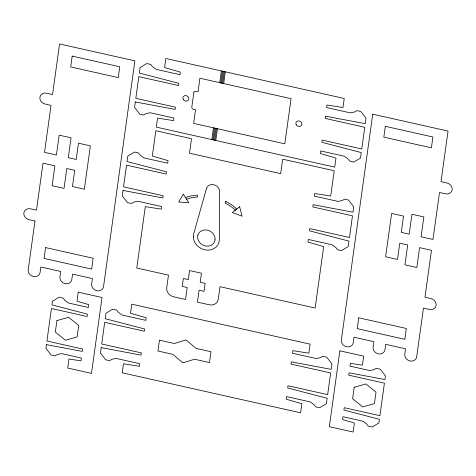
<?xml version="1.0" encoding="UTF-8"?>
<svg xmlns="http://www.w3.org/2000/svg" width="476" height="476" viewBox="0 0 476 476"><rect width="100%" height="100%" fill="white"/><g stroke="black" fill="none" stroke-linecap="round" stroke-linejoin="round"><path stroke-width="0.71" d="M193.315 236.346L193.417 235.126A13.643 11.906 29.1 0 1 193.768 233.514L206.501 188.377M215.081 239.148L214.855 240.767A8.984 7.848 29.1 0 1 206.132 246.086L204.359 245.693A8.984 7.848 29.1 0 1 197.617 236.899L197.82 235.281M211.832 139.575L213.462 127.83M219.733 82.669L221.364 70.93M212.826 139.795L214.456 128.056M220.727 82.895L222.357 71.15M213.813 140.015L215.444 128.276M221.715 83.116L223.345 71.376M214.807 140.241L216.437 128.496M222.708 83.336L224.339 71.596M215.795 140.462L217.425 128.722M223.696 83.562L225.326 71.817M185.539 197.582L188.442 196.564A32.874 28.697 29.1 0 1 191.209 195.874L197.225 195.112L197.617 196.969L191.947 197.665A29.78 25.996 29.1 0 0 189.353 198.302L186.598 199.26M193.351 236.352A13.382 11.686 29.1 0 0 203.419 249.442L206.031 250.037A13.382 11.686 29.1 0 0 219.014 242.105L219.353 239.862L219.573 191.221A6.848 5.98 29.1 0 0 213.7 184.712A6.848 5.98 29.1 0 0 206.507 188.377M197.837 235.299A8.984 7.848 29.1 0 1 206.554 229.985L208.315 230.354A8.984 7.848 29.1 0 1 215.075 239.166M34.986 220.989L28.215 269.767A6.17 5.385 29.1 0 0 33.409 276.52A6.17 5.385 29.1 0 0 40.103 272.433L40.859 267.012L60.678 271.457L59.922 276.877A6.17 5.385 29.1 0 0 65.117 283.631A6.17 5.385 29.1 0 0 71.817 279.543L72.566 274.122L92.392 278.567L91.636 283.988A6.17 5.385 29.1 0 0 96.83 290.741A6.17 5.385 29.1 0 0 103.53 286.653L134.886 60.851L59.571 43.959L52.544 94.54L46.6 93.207A6.17 5.385 29.1 0 0 39.901 97.294A6.17 5.385 29.1 0 0 45.095 104.048L51.039 105.38L44.518 152.344L56.412 155.015L59.167 135.142L71.061 137.808L68.3 157.681L76.231 159.46L78.486 143.199L90.38 145.864L84.359 189.222L72.465 186.556L74.726 170.295L66.795 168.516L64.04 188.389L52.146 185.723L54.907 165.85L43.013 163.185L36.491 210.154L30.547 208.821A6.17 5.385 29.1 0 0 23.848 212.903A6.17 5.385 29.1 0 0 29.042 219.656L34.986 220.989M45.601 247.585L44.095 258.426L91.66 269.089L93.165 258.254L45.601 247.585M72.191 56.103L70.686 66.943L118.25 77.612L119.756 66.771L72.191 56.103M46.428 344.63L45.928 348.248L51.122 354.995L55.085 355.887L57.316 354.525L61.529 353.608L81.348 358.053L80.956 360.891L68.96 358.999L67.705 368.037L91.487 373.374L102.025 297.5L78.237 292.169L76.987 301.189L88.768 304.634L88.375 307.472L68.556 303.028L64.843 300.332L63.112 298.083L59.149 297.191L52.449 301.278L51.949 304.89L87.447 314.142L87.12 316.504L51.444 308.502L46.928 341.018L82.604 349.021L82.277 351.383L46.428 344.63M56.918 320.592L55.329 332.064L65.432 340.245L77.13 336.948L78.724 325.477L68.615 317.296L56.918 320.592M101.198 347.611L100.442 353.025L105.636 359.779L109.599 360.671L111.83 359.309L116.049 358.392L139.831 363.723L139.474 366.306L123.474 363.783L122.219 372.803L300.6 412.805L301.855 403.761L286.141 399.174L286.498 396.597L310.287 401.928L313.999 404.624L315.731 406.873L319.693 407.765L326.393 403.678L327.143 398.257L287.694 387.982L288.004 385.756L327.643 394.646L330.653 372.97L291.014 364.08L291.324 361.855L331.159 369.358L331.909 363.938L326.714 357.184L322.752 356.292L320.521 357.654L316.302 358.577L292.52 353.24L292.877 350.657L308.876 353.186L310.132 344.16L131.751 304.158L130.495 313.202L146.209 317.789L145.852 320.372L122.07 315.035L118.357 312.339L116.626 310.09L112.657 309.198L105.964 313.285L105.208 318.706L144.656 328.981L144.347 331.207L104.708 322.317L101.697 343.993L141.336 352.883L141.027 355.108L101.198 347.611M123.016 190.448L122.267 195.868L127.461 202.621L131.424 203.508L133.655 202.145L137.873 201.229L161.656 206.566L161.299 209.142L145.299 206.62L136.773 268.03L168.48 275.14L166.725 287.79A8.229 7.182 29.1 0 0 173.651 296.792L185.545 299.458L187.199 287.534L182.243 286.421L183.349 278.478L188.3 279.585L189.555 270.552L201.449 273.218L200.194 282.256L205.15 283.363L204.043 291.312L199.087 290.199L197.433 302.123L209.327 304.789A8.229 7.182 29.1 0 0 218.258 299.344L220.013 286.695L315.148 308.031L323.674 246.622L307.966 242.034L308.323 239.452L332.105 244.789L335.818 247.484L337.549 249.733L341.512 250.62L348.212 246.538L348.967 241.118L309.519 230.836L309.828 228.617L349.467 237.506L352.478 215.824L312.839 206.935L313.148 204.716L352.978 212.213L353.733 206.792L348.539 200.039L344.576 199.152L342.339 200.515L338.127 201.431L314.344 196.1L314.701 193.518L330.701 196.041L334.212 170.741L282.679 159.186L280.673 173.639L189.502 153.195L191.513 138.742L155.836 130.739L152.32 156.039L168.034 160.626L167.677 163.208L143.895 157.877L140.176 155.182L138.451 152.927L134.482 152.04L127.788 156.128L127.032 161.548L166.481 171.824L166.172 174.049L126.533 165.16L123.522 186.836L163.161 195.725L162.851 197.951L123.016 190.448M135.309 101.935L134.559 107.35L139.754 114.103L143.716 114.996L145.948 113.633L150.166 112.717L173.948 118.048L173.591 120.63L157.592 118.108L156.336 127.128L334.717 167.13L335.973 158.086L320.259 153.498L320.616 150.922L344.398 156.253L348.111 158.948L349.842 161.197L353.811 162.09L360.505 158.002L361.26 152.582L321.812 142.306L322.121 140.081L361.76 148.97L364.771 127.294L325.132 118.405L325.441 116.18L365.27 123.683L366.026 118.262L360.832 111.509L356.869 110.616L354.638 111.979L350.419 112.901L326.637 107.564L326.994 104.988L342.994 107.511L344.249 98.484L165.868 58.483L164.613 67.527L180.327 72.114L179.97 74.696L156.182 69.359L152.469 66.664L150.737 64.415L146.775 63.528L140.075 67.61L139.325 73.03L178.774 83.312L178.464 85.531L138.825 76.642L135.815 98.318L175.454 107.207L175.144 109.432L135.309 101.935M159.448 340.173L157.949 351.014L172.812 354.346L182.873 362.843L194.613 359.237L209.476 362.569L210.981 351.728L196.118 348.396L186.056 339.9L174.317 343.505L159.448 340.173M193.815 92.689L191.81 107.142A2.059 1.797 29.1 0 0 193.542 109.397L195.523 109.837L193.643 123.385L284.815 143.829L291.086 98.669L199.914 78.225L198.034 91.773L196.052 91.332A2.059 1.797 29.1 0 0 193.815 92.689M339.858 350.836L329.327 426.704L353.109 432.041L354.364 422.997L342.577 419.558L342.976 416.72L362.795 421.165L366.508 423.86L368.24 426.109L372.202 426.996L378.902 422.914L379.402 419.302L343.898 410.05L344.225 407.688L379.902 415.685L384.418 383.168L348.741 375.171L349.069 372.809L384.917 379.556L385.423 375.945L380.229 369.192L376.266 368.305L374.029 369.668L369.816 370.584L349.997 366.139L350.39 363.301L362.391 365.193L363.646 356.167L339.858 350.836M372.72 114.186L341.363 339.989A6.17 5.385 29.1 0 0 346.558 346.742A6.17 5.385 29.1 0 0 353.257 342.655L354.013 337.234L373.833 341.679L373.077 347.099A6.17 5.385 29.1 0 0 378.271 353.852A6.17 5.385 29.1 0 0 384.971 349.765L385.721 344.344L405.54 348.789L404.79 354.209A6.17 5.385 29.1 0 0 409.985 360.963A6.17 5.385 29.1 0 0 416.678 356.875L423.456 308.103L429.4 309.436A6.17 5.385 29.1 0 0 436.099 305.354A6.17 5.385 29.1 0 0 430.905 298.601L424.961 297.268L431.482 250.299L419.588 247.633L416.833 267.5L404.939 264.834L407.7 244.961L399.769 243.188L397.514 259.444L385.62 256.778L391.641 213.421L403.535 216.092L401.274 232.347L409.205 234.127L411.96 214.254L423.854 216.919L421.093 236.792L432.987 239.458L439.509 192.494L445.453 193.827A6.17 5.385 29.1 0 0 452.152 189.74A6.17 5.385 29.1 0 0 446.958 182.986L441.014 181.654L448.035 131.073L372.72 114.186M358.749 317.807L357.244 328.648L404.814 339.317L406.32 328.476L358.749 317.807M385.34 126.324L383.834 137.165L431.405 147.834L432.91 136.993L385.34 126.324M354.215 387.256L352.627 398.727L362.73 406.909L374.428 403.618L376.016 392.147L365.913 383.965L354.215 387.256M225.856 201.342L225.017 202.925L230.455 206.179A30.809 26.894 29.1 0 1 232.847 207.994L235.299 210.202L236.75 209.083L234.162 206.751A33.951 29.637 29.1 0 0 230.955 204.359L225.856 201.342M183.409 194.196L178.637 201.979L188.793 202.746L183.409 194.196M239.672 206.816L232.318 212.516L242.07 216.205L239.672 206.816M296.316 124.908A3.082 2.695 29.1 0 0 301.504 125.265A3.082 2.695 29.1 0 0 298.726 120.916A3.082 2.695 29.1 0 0 296.316 124.908M183.343 99.573A3.082 2.695 29.1 0 0 188.532 99.936A3.082 2.695 29.1 0 0 185.753 95.581A3.082 2.695 29.1 0 0 183.343 99.573"/></g></svg>
